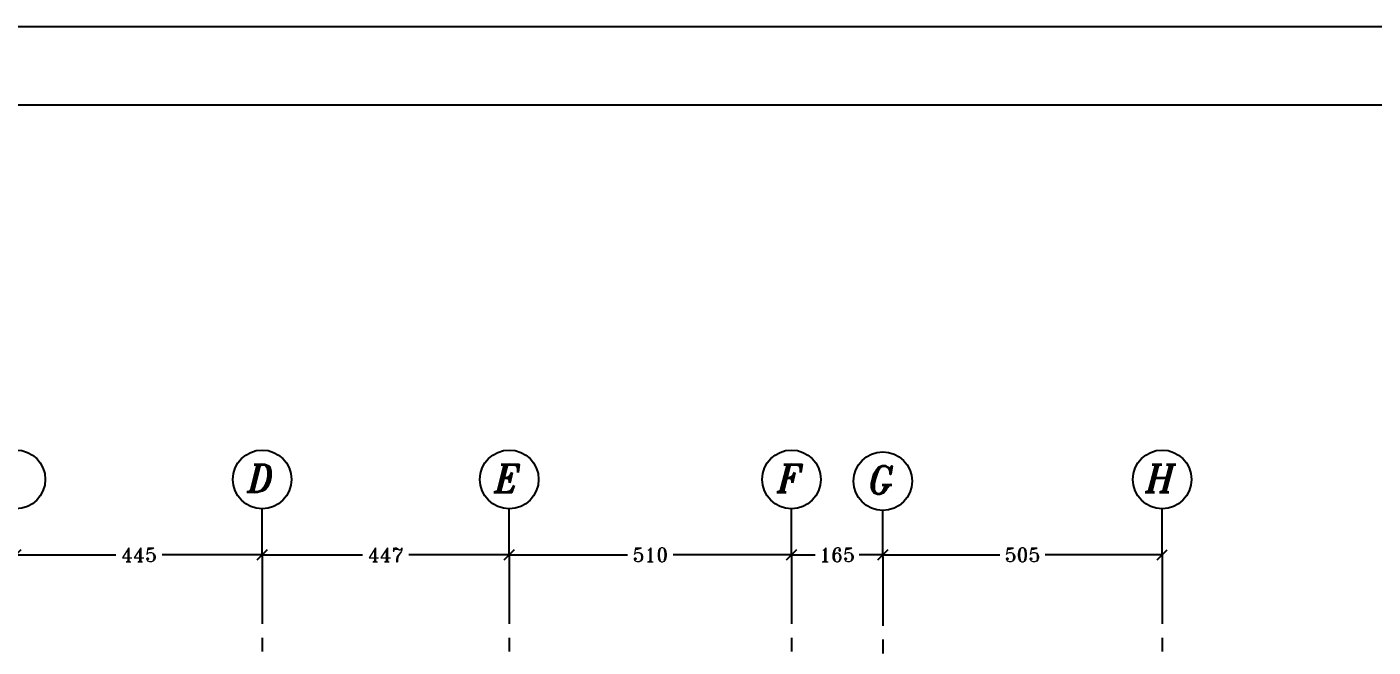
# Model space of a CAD drawing. Header units: inches. Extents: x 1387 to 2676, y -3005 to -2136.
# Drawn here: x 2565.9 to 2590.23, y -2661.61 to -2650.4 of the extents above; entities that cross this region are included whole.
import ezdxf
from ezdxf.enums import TextEntityAlignment as Align

# ---------------------------------------------------------------- set-up
doc = ezdxf.new("R2010")
doc.units = ezdxf.units.IN
doc.header["$MEASUREMENT"] = 0
doc.linetypes.add('CENTER', pattern=[2, 1.25, -0.25, 0.25, -0.25])
doc.linetypes.add('DASHDOTX2', pattern=[2, 1, -0.5, 0, -0.5])
for name, color, linetype in [('1', 1, 'Continuous'), ('Ax', 1, 'DASHDOTX2'), ('AXE', 1, 'CENTER'), ('DIM', 8, 'Continuous'), ('lateral brace', 5, 'Continuous'), ('Layer4', 118, 'Continuous'), ('text1', 255, 'Continuous')]:
    doc.layers.add(name, color=color, linetype=linetype)
doc.styles.add('ITALICT', font='italict')
doc.styles.add('ROMANT', font='romant')
doc.dimstyles.new('1-100r', dxfattribs={"dimscale": 0, "dimtxt": 0.25, "dimasz": 0.18, "dimexe": 0.18, "dimexo": 0.0625, "dimgap": 0.09, "dimtad": 0, "dimdec": 0, "dimlfac": 100, "dimzin": 0, "dimdsep": 46, "dimtxsty": 'ROMANT', "dimblk": 'OBLIQUE', "dimcen": 0.09, "dimclrd": 1, "dimclre": 1, "dimclrt": 2, "dimadec": 0, "dimazin": 0, "dimtfac": 1, "dimtdec": 0, "dimtofl": 0, "dimtmove": 2, "dimatfit": 3, "dimldrblk": 'OBLIQUE', "dimfxl": 0.18, "dimtolj": 1, "dimtzin": 0, "dimarcsym": 0})

# ---------------------------------------------------------------- blocks, each defined once
blk = doc.blocks.new('_Oblique')
at = {"color": 0, "linetype": 'ByBlock', "lineweight": -2}
blk.add_line((-0.5, -0.5), (0.5, 0.5), dxfattribs=at)
blk = doc.blocks.new('*D389')
at = {"layer": 'Defpoints', "color": 0, "ltscale": 0.05, "transparency": 16777216}
for p in [(2565.705, -2659.94), (2570.155, -2659.94), (2570.155, -2659.94)]:
    blk.add_point(p, dxfattribs=at)
at = {"layer": 'Layer4', "color": 1, "lineweight": -2, "ltscale": 0.05, "transparency": 16777216}
for p, q in [((2565.705, -2659.877), (2565.705, -2659.76)), ((2565.705, -2659.94), (2567.513, -2659.94)), ((2570.155, -2659.94), (2568.347, -2659.94)), ((2570.155, -2659.877), (2570.155, -2659.76))]:
    blk.add_line(p, q, dxfattribs=at)
at = {"layer": 'Layer4', "color": 1, "lineweight": -2, "ltscale": 0.05, "transparency": 16777216, "xscale": 0.18, "yscale": 0.18, "zscale": 0.18, "rotation": 180}
blk.add_blockref('_Oblique', (2565.705, -2659.94), dxfattribs=at)
at = {"layer": 'Layer4', "color": 1, "lineweight": -2, "ltscale": 0.05, "transparency": 16777216, "xscale": 0.18, "yscale": 0.18, "zscale": 0.18}
blk.add_blockref('_Oblique', (2570.155, -2659.94), dxfattribs=at)
at = {"layer": 'Layer4', "color": 2, "ltscale": 0.05, "transparency": 16777216, "insert": (2567.93, -2659.94), "char_height": 0.25, "attachment_point": 5, "style": 'ROMANT'}
blk.add_mtext('\\A1;445', dxfattribs=at)
blk = doc.blocks.new('*D390')
at = {"layer": 'Defpoints', "color": 0, "ltscale": 0.05, "transparency": 16777216}
for p in [(2570.155, -2659.94), (2574.621, -2659.94), (2574.621, -2659.94)]:
    blk.add_point(p, dxfattribs=at)
at = {"layer": 'Layer4', "color": 1, "lineweight": -2, "ltscale": 0.05, "transparency": 16777216}
for p, q in [((2570.155, -2659.877), (2570.155, -2659.76)), ((2570.155, -2659.94), (2571.971, -2659.94)), ((2574.621, -2659.94), (2572.805, -2659.94)), ((2574.621, -2659.877), (2574.621, -2659.76))]:
    blk.add_line(p, q, dxfattribs=at)
at = {"layer": 'Layer4', "color": 1, "lineweight": -2, "ltscale": 0.05, "transparency": 16777216, "xscale": 0.18, "yscale": 0.18, "zscale": 0.18, "rotation": 180}
blk.add_blockref('_Oblique', (2570.155, -2659.94), dxfattribs=at)
at = {"layer": 'Layer4', "color": 1, "lineweight": -2, "ltscale": 0.05, "transparency": 16777216, "xscale": 0.18, "yscale": 0.18, "zscale": 0.18}
blk.add_blockref('_Oblique', (2574.621, -2659.94), dxfattribs=at)
at = {"layer": 'Layer4', "color": 2, "ltscale": 0.05, "transparency": 16777216, "insert": (2572.388, -2659.94), "char_height": 0.25, "attachment_point": 5, "style": 'ROMANT'}
blk.add_mtext('\\A1;447', dxfattribs=at)
blk = doc.blocks.new('*D373')
at = {"layer": 'Defpoints', "color": 0, "ltscale": 0.05, "transparency": 16777216}
for p in [(2574.621, -2659.94), (2579.721, -2659.94), (2579.721, -2659.94)]:
    blk.add_point(p, dxfattribs=at)
at = {"layer": 'Layer4', "color": 1, "lineweight": -2, "ltscale": 0.05, "transparency": 16777216}
for p, q in [((2574.621, -2659.877), (2574.621, -2659.76)), ((2574.621, -2659.94), (2576.76, -2659.94)), ((2579.721, -2659.94), (2577.583, -2659.94)), ((2579.721, -2659.877), (2579.721, -2659.76))]:
    blk.add_line(p, q, dxfattribs=at)
at = {"layer": 'Layer4', "color": 1, "lineweight": -2, "ltscale": 0.05, "transparency": 16777216, "xscale": 0.18, "yscale": 0.18, "zscale": 0.18, "rotation": 180}
blk.add_blockref('_Oblique', (2574.621, -2659.94), dxfattribs=at)
at = {"layer": 'Layer4', "color": 1, "lineweight": -2, "ltscale": 0.05, "transparency": 16777216, "xscale": 0.18, "yscale": 0.18, "zscale": 0.18}
blk.add_blockref('_Oblique', (2579.721, -2659.94), dxfattribs=at)
at = {"layer": 'Layer4', "color": 2, "ltscale": 0.05, "transparency": 16777216, "insert": (2577.171, -2659.94), "char_height": 0.25, "attachment_point": 5, "style": 'ROMANT'}
blk.add_mtext('\\A1;510', dxfattribs=at)
blk = doc.blocks.new('*D391')
at = {"layer": 'Defpoints', "color": 0, "ltscale": 0.05, "transparency": 16777216}
for p in [(2581.371, -2659.94), (2586.421, -2659.94), (2586.421, -2659.94)]:
    blk.add_point(p, dxfattribs=at)
at = {"layer": 'Layer4', "color": 1, "lineweight": -2, "ltscale": 0.05, "transparency": 16777216}
for p, q in [((2581.371, -2659.877), (2581.371, -2659.76)), ((2581.371, -2659.94), (2583.485, -2659.94)), ((2586.421, -2659.94), (2584.308, -2659.94)), ((2586.421, -2659.877), (2586.421, -2659.76))]:
    blk.add_line(p, q, dxfattribs=at)
at = {"layer": 'Layer4', "color": 1, "lineweight": -2, "ltscale": 0.05, "transparency": 16777216, "xscale": 0.18, "yscale": 0.18, "zscale": 0.18, "rotation": 180}
blk.add_blockref('_Oblique', (2581.371, -2659.94), dxfattribs=at)
at = {"layer": 'Layer4', "color": 1, "lineweight": -2, "ltscale": 0.05, "transparency": 16777216, "xscale": 0.18, "yscale": 0.18, "zscale": 0.18}
blk.add_blockref('_Oblique', (2586.421, -2659.94), dxfattribs=at)
at = {"layer": 'Layer4', "color": 2, "ltscale": 0.05, "transparency": 16777216, "insert": (2583.896, -2659.94), "char_height": 0.25, "attachment_point": 5, "style": 'ROMANT'}
blk.add_mtext('\\A1;505', dxfattribs=at)
blk = doc.blocks.new('*D372')
at = {"layer": 'Defpoints', "color": 0, "ltscale": 0.05, "transparency": 16777216}
for p in [(2579.721, -2659.94), (2579.721, -2659.94), (2581.371, -2659.971)]:
    blk.add_point(p, dxfattribs=at)
at = {"layer": 'Layer4', "color": 1, "lineweight": -2, "ltscale": 0.05, "transparency": 16777216}
for p, q in [((2579.721, -2659.877), (2579.721, -2659.76)), ((2579.721, -2659.94), (2580.147, -2659.94)), ((2581.371, -2659.94), (2580.946, -2659.94)), ((2581.371, -2659.909), (2581.371, -2659.76))]:
    blk.add_line(p, q, dxfattribs=at)
at = {"layer": 'Layer4', "color": 1, "lineweight": -2, "ltscale": 0.05, "transparency": 16777216, "xscale": 0.18, "yscale": 0.18, "zscale": 0.18, "rotation": 180}
blk.add_blockref('_Oblique', (2579.721, -2659.94), dxfattribs=at)
at = {"layer": 'Layer4', "color": 1, "lineweight": -2, "ltscale": 0.05, "transparency": 16777216, "xscale": 0.18, "yscale": 0.18, "zscale": 0.18}
blk.add_blockref('_Oblique', (2581.371, -2659.94), dxfattribs=at)
at = {"layer": 'Layer4', "color": 2, "ltscale": 0.05, "transparency": 16777216, "insert": (2580.546, -2659.94), "char_height": 0.25, "attachment_point": 5, "style": 'ROMANT'}
blk.add_mtext('\\A1;165', dxfattribs=at)

msp = doc.modelspace()

# ---------------------------------------------------------------- linework, layer by layer
at = {"layer": '1'}
msp.add_lwpolyline([(2547.078795, -2708.448994), (2628.347145, -2708.448994), (2628.347145, -2651.815997), (2547.078795, -2651.815997)], close=True, dxfattribs=at)
for centre in [(2565.705086, -2658.577056), (2570.155086, -2658.577056), (2574.621088, -2658.577056), (2579.721088, -2658.577056), (2581.371088, -2658.608712), (2586.421088, -2658.577056)]:
    msp.add_circle(centre, 0.53, dxfattribs=at)
at = {"layer": 'Ax', "linetype": 'Continuous'}
for p, q in [((2570.155086, -2659.939842), (2570.155086, -2659.107056)), ((2574.621088, -2659.939842), (2574.621088, -2659.107056)), ((2579.721088, -2659.939842), (2579.721088, -2659.107056)), ((2581.371088, -2659.971498), (2581.371088, -2659.138712)), ((2586.421088, -2659.939842), (2586.421088, -2659.107056))]:
    msp.add_line(p, q, dxfattribs=at)
at = {"layer": 'AXE'}
for p, q in [((2570.155086, -2659.939842), (2570.155086, -2678.356808)), ((2574.621088, -2659.939842), (2574.621088, -2678.356808)), ((2579.721088, -2659.939842), (2579.721088, -2678.356808)), ((2586.421088, -2659.939842), (2586.421088, -2678.356808)), ((2581.371088, -2659.971498), (2581.371088, -2678.388464))]:
    msp.add_line(p, q, dxfattribs=at)
at = {"layer": 'DIM'}
msp.add_lwpolyline([(2545.66297, -2709.864819), (2629.76297, -2709.864819), (2629.76297, -2650.400172), (2545.66297, -2650.400172)], close=True, dxfattribs=at)
at = {"layer": 'lateral brace'}
msp.add_lwpolyline([(2545.66297, -2709.864819), (2629.76297, -2709.864819), (2629.76297, -2650.400172), (2545.66297, -2650.400172)], close=True, dxfattribs=at)
at = {"layer": 'Layer4'}
msp.add_lwpolyline([(2629.76297, -2650.400172), (2545.66297, -2650.400172), (2545.66297, -2709.864819), (2629.76297, -2709.864819)], close=True, dxfattribs=at)

# ---------------------------------------------------------------- texts
at = {"layer": 'text1', "style": 'ITALICT'}
for s, p in [('D', (2570.125229, -2658.558832)), ('E', (2574.591231, -2658.558832)), ('F', (2579.691231, -2658.558832)), ('G', (2581.341231, -2658.590488)), ('H', (2586.391231, -2658.558832))]:
    msp.add_text(s, height=0.5, dxfattribs=at).set_placement(p, align=Align.MIDDLE_CENTER)

# ---------------------------------------------------------------- dimensions: what is measured, and where the dimension line sits
at = {"layer": 'Layer4', "ltscale": 0.05}
for base, p1, p2, override, picture, middle in [((2570.155086, -2659.939842), (2565.705086, -2659.939842), (2570.155086, -2659.939842), {"dimscale": 1, "dimtmove": 1, "dimfxl": 0.3}, '*D389', (2567.930086, -2659.939842)), ((2574.621088, -2659.939842), (2570.155086, -2659.939842), (2574.621088, -2659.939842), {"dimscale": 1, "dimtmove": 1, "dimfxl": 0.3}, '*D390', (2572.388087, -2659.939842)), ((2579.721088, -2659.939842), (2574.621088, -2659.939842), (2579.721088, -2659.939842), {"dimscale": 1, "dimtmove": 1, "dimfxl": 0.3}, '*D373', (2577.171088, -2659.939842)), ((2579.721088, -2659.939842), (2581.371088, -2659.971498), (2579.721088, -2659.939842), {"dimscale": 1}, '*D372', (2580.546088, -2659.939842)), ((2586.421088, -2659.939842), (2581.371088, -2659.939842), (2586.421088, -2659.939842), {"dimscale": 1, "dimtmove": 1, "dimfxl": 0.3}, '*D391', (2583.896088, -2659.939842))]:
    dim = msp.add_linear_dim(base=base, p1=p1, p2=p2, dimstyle='1-100r', override=override, dxfattribs=at)
    dim.commit()
    dim.dimension.update_dxf_attribs({"geometry": picture, "text_midpoint": middle})

doc.saveas('drawing.dxf')
